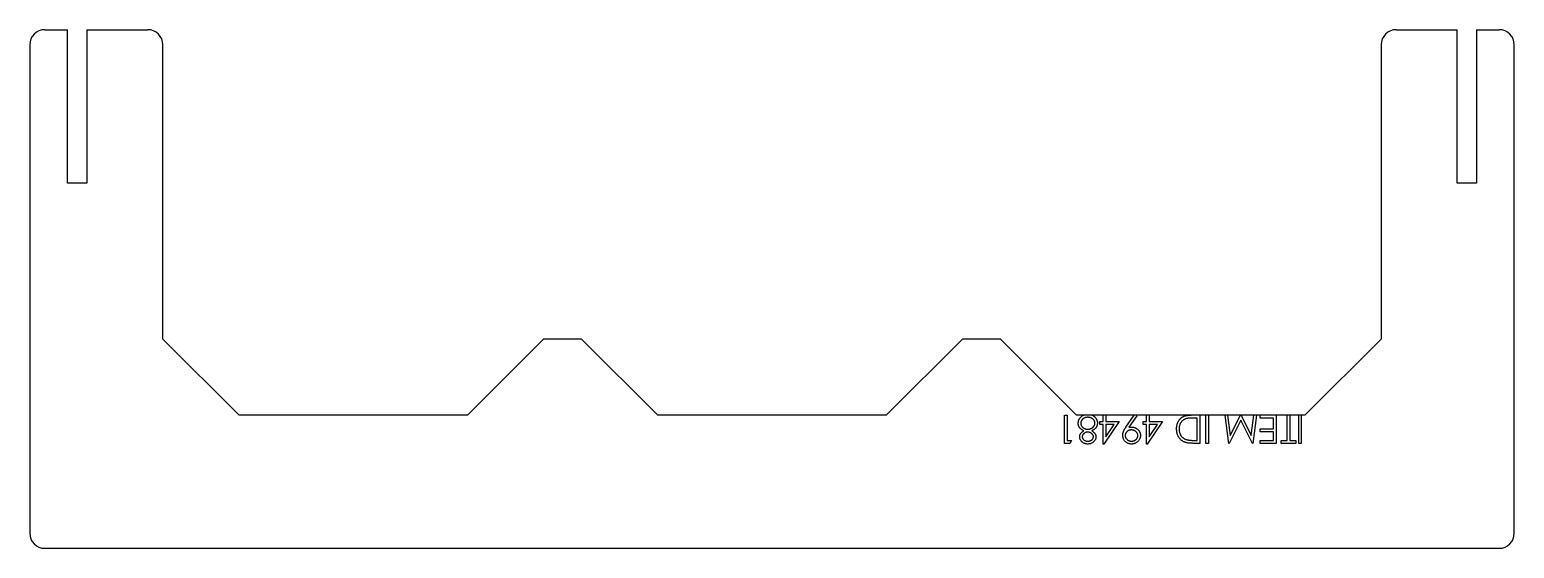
# Paper-space layout '_Front' of a CAD drawing. Header units: millimetres. Extents: x -195 to 195, y -111 to 25.
import ezdxf

# ---------------------------------------------------------------- set-up
doc = ezdxf.new("R2010")
doc.units = ezdxf.units.MM

psp = doc.layouts.new('_Front')

# ---------------------------------------------------------------- linework, layer by layer
at = {"color": 7, "linetype": 'Continuous', "lineweight": 25}
for p, q in [((-191, 25.3), (-185.05, 25.3)), ((-185.05, -15), (-185.05, 25.3)), ((-179.95, 25.3), (-179.95, -15)), ((-179.95, 25.3), (-164, 25.3)), ((164, 25.3), (179.95, 25.3)), ((179.95, -15), (179.95, 25.3)), ((185.05, 25.3), (185.05, -15)), ((185.05, 25.3), (191, 25.3)), ((-195, 21.3), (-195, -107)), ((-160, -56), (-160, 21.3)), ((160, 21.3), (160, -56)), ((195, -107), (195, 21.3)), ((-179.95, -15), (-185.05, -15)), ((185.05, -15), (179.95, -15)), ((-140, -76), (-160, -56)), ((-60, -56), (-80, -76)), ((-50, -56), (-60, -56)), ((-30, -76), (-50, -56)), ((50, -56), (30, -76)), ((60, -56), (50, -56)), ((80, -76), (60, -56)), ((160, -56), (140, -76)), ((-80, -76), (-140, -76)), ((30, -76), (-30, -76)), ((76.84, -76), (77.5, -76)), ((76.84, -83.41), (76.84, -76)), ((77.5, -76), (77.5, -82.65)), ((140, -76), (80, -76)), ((86.15, -77.71), (87, -77.71)), ((86.15, -78.47), (86.15, -77.71)), ((87, -77.71), (87, -76)), ((91.18, -77.71), (87.14, -83.6)), ((87.67, -76), (87.67, -77.71)), ((87.67, -77.71), (91.18, -77.71)), ((92.98, -79.15), (95.14, -76)), ((95.8, -76.18), (93.74, -79.19)), ((95.8, -76.18), (95.54, -76)), ((97.54, -77.71), (98.4, -77.71)), ((97.54, -78.47), (97.54, -77.71)), ((98.4, -77.71), (98.4, -76)), ((102.58, -77.71), (98.53, -83.6)), ((99.06, -76), (99.06, -77.71)), ((99.06, -77.71), (102.58, -77.71)), ((111.7, -76.76), (110.85, -76.76)), ((111.7, -82.65), (111.7, -76.76)), ((112.36, -76), (112.36, -83.41)), ((113.98, -83.41), (113.98, -76)), ((114.64, -76), (114.64, -83.41)), ((119.99, -83.41), (119.01, -76)), ((119.68, -76), (120.39, -81.33)), ((123.14, -77.33), (120.09, -83.41)), ((120.39, -81.33), (123.06, -76)), ((126.2, -83.41), (123.14, -77.33)), ((123.21, -76), (125.9, -81.34)), ((125.9, -81.34), (126.6, -76)), ((127.27, -76), (126.29, -83.41)), ((128.22, -76.76), (128.22, -76)), ((131.74, -76.76), (128.22, -76.76)), ((131.74, -79.61), (131.74, -76.76)), ((132.4, -76), (132.4, -83.41)), ((135.35, -82.65), (135.35, -76)), ((136.01, -76), (136.01, -82.65)), ((138.39, -83.41), (138.39, -76)), ((139.05, -76), (139.05, -83.41)), ((87, -78.47), (86.15, -78.47)), ((87, -83.6), (87, -78.47)), ((87.67, -78.47), (87.67, -81.69)), ((87.67, -81.69), (89.88, -78.47)), ((89.88, -78.47), (87.67, -78.47)), ((98.4, -78.47), (97.54, -78.47)), ((98.4, -83.6), (98.4, -78.47)), ((99.06, -78.47), (99.06, -81.69)), ((99.06, -81.69), (101.27, -78.47)), ((101.27, -78.47), (99.06, -78.47)), ((128.22, -79.61), (131.74, -79.61)), ((128.22, -80.37), (128.22, -79.61)), ((131.74, -80.37), (128.22, -80.37)), ((131.74, -82.65), (131.74, -80.37)), ((78.21, -83.41), (76.84, -83.41)), ((77.5, -82.65), (78.64, -82.65)), ((78.64, -82.65), (78.21, -83.41)), ((87.14, -83.6), (87, -83.6)), ((98.53, -83.6), (98.4, -83.6)), ((112.36, -83.41), (110.87, -83.41)), ((111.18, -82.65), (111.7, -82.65)), ((114.64, -83.41), (113.98, -83.41)), ((120.09, -83.41), (119.99, -83.41)), ((126.29, -83.41), (126.2, -83.41)), ((128.22, -82.65), (131.74, -82.65)), ((128.22, -83.41), (128.22, -82.65)), ((132.4, -83.41), (128.22, -83.41)), ((133.73, -82.65), (135.35, -82.65)), ((133.73, -83.41), (133.73, -82.65)), ((137.63, -83.41), (133.73, -83.41)), ((136.01, -82.65), (137.63, -82.65)), ((137.63, -82.65), (137.63, -83.41)), ((139.05, -83.41), (138.39, -83.41)), ((-191, -111), (191, -111))]:
    psp.add_line(p, q, dxfattribs=at)
for centre, start, end in [((-191, 21.3), 90, 180), ((-164, 21.3), 0, 90), ((164, 21.3), 90, 180), ((191, 21.3), 0, 90), ((-191, -107), 180, 270), ((191, -107), 270, 0)]:
    psp.add_arc(centre, 4, start, end, dxfattribs=at)
for points, knots in [([(80.45, -78.16), (80.45, -78.09), (80.45, -77.95), (80.48, -77.74), (80.52, -77.53), (80.59, -77.34), (80.66, -77.15), (80.76, -76.97), (80.87, -76.79), (80.96, -76.68), (81.01, -76.62)], [0, 0, 0, 0, 0.1281644, 0.2536854, 0.3773436, 0.5005244, 0.6229001, 0.7458271, 0.8713891, 1, 1, 1, 1]), ([(81.01, -76.62), (81.07, -76.56), (81.19, -76.43), (81.39, -76.26), (81.61, -76.12), (81.77, -76.04), (81.87, -76), (81.88, -76)], [0, 0, 0, 0, 0.1192835, 0.2370929, 0.354796, 0.4745763, 0.4907951, 0.4907951, 0.4907951, 0.4907951]), ([(82.97, -76.57), (82.9, -76.57), (82.76, -76.57), (82.57, -76.6), (82.38, -76.63), (82.21, -76.68), (82.04, -76.75), (81.89, -76.83), (81.74, -76.93), (81.61, -77.04), (81.5, -77.16), (81.39, -77.28), (81.31, -77.42), (81.24, -77.55), (81.18, -77.69), (81.14, -77.84), (81.12, -77.99), (81.11, -78.09), (81.11, -78.14)], [0, 0, 0, 0, 0.076539, 0.149123, 0.218771, 0.28534, 0.350781, 0.414576, 0.477614, 0.540787, 0.602606, 0.662422, 0.720006, 0.775964, 0.831158, 0.886696, 0.942567, 1, 1, 1, 1]), ([(84.82, -78.07), (84.81, -78.01), (84.81, -77.88), (84.76, -77.68), (84.69, -77.49), (84.59, -77.31), (84.46, -77.14), (84.31, -76.99), (84.13, -76.87), (83.93, -76.76), (83.72, -76.67), (83.48, -76.61), (83.23, -76.58), (83.06, -76.57), (82.97, -76.57)], [0, 0, 0, 0, 0.074925, 0.149194, 0.224577, 0.30273, 0.382355, 0.461215, 0.542631, 0.626961, 0.714354, 0.804832, 0.900091, 1, 1, 1, 1]), ([(84.09, -76), (84.16, -76.03), (84.29, -76.09), (84.49, -76.21), (84.68, -76.35), (84.85, -76.52), (85, -76.7), (85.13, -76.89), (85.23, -77.08), (85.33, -77.27), (85.4, -77.47), (85.45, -77.68), (85.48, -77.89), (85.48, -78.03), (85.48, -78.1)], [0.2993541, 0.2993541, 0.2993541, 0.2993541, 0.355408, 0.4182942, 0.4803897, 0.5430718, 0.6049212, 0.6643937, 0.7219362, 0.7780131, 0.8338351, 0.8888647, 0.9440907, 1, 1, 1, 1]), ([(106.28, -79.61), (106.28, -79.52), (106.29, -79.34), (106.31, -79.07), (106.34, -78.81), (106.4, -78.57), (106.46, -78.32), (106.54, -78.09), (106.64, -77.87), (106.75, -77.65), (106.87, -77.45), (107, -77.26), (107.14, -77.08), (107.29, -76.92), (107.44, -76.77), (107.61, -76.63), (107.78, -76.51), (107.97, -76.4), (108.17, -76.3), (108.38, -76.22), (108.62, -76.15), (108.87, -76.1), (109.14, -76.05), (109.43, -76.02), (109.74, -76), (109.96, -76), (110.07, -76)], [0, 0, 0, 0, 0.0460789, 0.0908034, 0.1342902, 0.1770177, 0.2188144, 0.2601526, 0.3009868, 0.3415193, 0.3814873, 0.4201625, 0.4577666, 0.4947807, 0.5310556, 0.5669863, 0.6025597, 0.6380458, 0.6747953, 0.713408, 0.7544511, 0.797823, 0.8439954, 0.8930756, 0.9449654, 1, 1, 1, 1]), ([(108.73, -76.95), (108.66, -76.97), (108.53, -77.02), (108.33, -77.11), (108.16, -77.21), (107.99, -77.32), (107.83, -77.45), (107.68, -77.59), (107.54, -77.74), (107.42, -77.91), (107.31, -78.09), (107.21, -78.28), (107.13, -78.48), (107.06, -78.69), (107.01, -78.9), (106.97, -79.13), (106.95, -79.37), (106.95, -79.53), (106.95, -79.61)], [0, 0, 0, 0, 0.062401, 0.123312, 0.183086, 0.241732, 0.30085, 0.359939, 0.419128, 0.479764, 0.540705, 0.602145, 0.664524, 0.727853, 0.79251, 0.859273, 0.92848, 1, 1, 1, 1]), ([(110.85, -76.76), (110.72, -76.76), (110.49, -76.76), (110.15, -76.77), (109.84, -76.78), (109.56, -76.8), (109.31, -76.83), (109.09, -76.86), (108.9, -76.9), (108.78, -76.93), (108.73, -76.95)], [0, 0, 0, 0, 0.171901, 0.330628, 0.475549, 0.606746, 0.725024, 0.829742, 0.921323, 1, 1, 1, 1]), ([(81.88, -80.13), (81.82, -80.1), (81.7, -80.03), (81.53, -79.93), (81.38, -79.83), (81.24, -79.73), (81.11, -79.61), (80.99, -79.5), (80.88, -79.39), (80.79, -79.27), (80.71, -79.14), (80.64, -79.01), (80.58, -78.88), (80.53, -78.74), (80.49, -78.6), (80.47, -78.46), (80.45, -78.31), (80.45, -78.21), (80.45, -78.16)], [0, 0, 0, 0, 0.079014, 0.154585, 0.226862, 0.295893, 0.361596, 0.424657, 0.485332, 0.544011, 0.600974, 0.657857, 0.713988, 0.769479, 0.826138, 0.882891, 0.940704, 1, 1, 1, 1]), ([(80.83, -81.68), (80.83, -81.6), (80.84, -81.44), (80.89, -81.21), (80.97, -80.99), (81.09, -80.79), (81.24, -80.6), (81.42, -80.43), (81.64, -80.27), (81.8, -80.17), (81.88, -80.13)], [0, 0, 0, 0, 0.121933, 0.239469, 0.354795, 0.471503, 0.5923, 0.719236, 0.854858, 1, 1, 1, 1]), ([(82.93, -83.6), (82.84, -83.6), (82.65, -83.59), (82.38, -83.54), (82.12, -83.45), (81.87, -83.34), (81.64, -83.2), (81.43, -83.03), (81.25, -82.84), (81.1, -82.63), (80.98, -82.4), (80.89, -82.16), (80.84, -81.92), (80.83, -81.76), (80.83, -81.68)], [0, 0, 0, 0, 0.089386, 0.176259, 0.263004, 0.349801, 0.435431, 0.519202, 0.601265, 0.684145, 0.765868, 0.844918, 0.9223, 1, 1, 1, 1]), ([(81.11, -78.14), (81.12, -78.19), (81.12, -78.29), (81.14, -78.44), (81.18, -78.59), (81.25, -78.72), (81.32, -78.86), (81.41, -78.99), (81.52, -79.11), (81.64, -79.23), (81.78, -79.34), (81.92, -79.44), (82.07, -79.52), (82.23, -79.59), (82.39, -79.64), (82.57, -79.68), (82.74, -79.7), (82.86, -79.7), (82.93, -79.7)], [0, 0, 0, 0, 0.057334, 0.113052, 0.169164, 0.225971, 0.283742, 0.343364, 0.406235, 0.471713, 0.538317, 0.603371, 0.667636, 0.732253, 0.797026, 0.863062, 0.930364, 1, 1, 1, 1]), ([(82.94, -80.46), (82.88, -80.47), (82.75, -80.47), (82.57, -80.5), (82.39, -80.56), (82.22, -80.63), (82.06, -80.73), (81.91, -80.83), (81.79, -80.96), (81.68, -81.1), (81.6, -81.25), (81.54, -81.4), (81.5, -81.55), (81.5, -81.65), (81.49, -81.7)], [0, 0, 0, 0, 0.089713, 0.178541, 0.266908, 0.356931, 0.445731, 0.530796, 0.614591, 0.698244, 0.779084, 0.855316, 0.928538, 1, 1, 1, 1]), ([(81.49, -81.7), (81.49, -81.74), (81.5, -81.81), (81.52, -81.91), (81.54, -82.01), (81.59, -82.11), (81.64, -82.21), (81.71, -82.3), (81.78, -82.39), (81.87, -82.48), (81.97, -82.57), (82.08, -82.64), (82.2, -82.7), (82.34, -82.75), (82.48, -82.79), (82.63, -82.82), (82.8, -82.83), (82.91, -82.84), (82.97, -82.84)], [0, 0, 0, 0, 0.050877, 0.100984, 0.151695, 0.202988, 0.255805, 0.311371, 0.368807, 0.430023, 0.492497, 0.556592, 0.622183, 0.690346, 0.761503, 0.836437, 0.915529, 1, 1, 1, 1]), ([(82.93, -79.7), (82.99, -79.7), (83.12, -79.7), (83.31, -79.68), (83.49, -79.64), (83.66, -79.59), (83.83, -79.52), (83.99, -79.43), (84.14, -79.33), (84.27, -79.22), (84.4, -79.09), (84.51, -78.96), (84.61, -78.83), (84.68, -78.69), (84.74, -78.54), (84.79, -78.39), (84.81, -78.23), (84.82, -78.13), (84.82, -78.07)], [0, 0, 0, 0, 0.071271, 0.139816, 0.206503, 0.271543, 0.336092, 0.399815, 0.464273, 0.529341, 0.593716, 0.655632, 0.7149, 0.772168, 0.828849, 0.885119, 0.942078, 1, 1, 1, 1]), ([(85.1, -81.7), (85.1, -81.78), (85.09, -81.93), (85.04, -82.17), (84.94, -82.4), (84.82, -82.63), (84.66, -82.84), (84.48, -83.04), (84.26, -83.2), (84.03, -83.34), (83.77, -83.46), (83.5, -83.54), (83.22, -83.59), (83.03, -83.6), (82.93, -83.6)], [0, 0, 0, 0, 0.07406, 0.148874, 0.226674, 0.30815, 0.3912, 0.473975, 0.558341, 0.645404, 0.733357, 0.821087, 0.909285, 1, 1, 1, 1]), ([(84.44, -81.69), (84.44, -81.65), (84.43, -81.57), (84.41, -81.46), (84.38, -81.35), (84.33, -81.24), (84.26, -81.14), (84.19, -81.03), (84.09, -80.94), (83.99, -80.84), (83.88, -80.75), (83.76, -80.67), (83.63, -80.61), (83.5, -80.56), (83.37, -80.52), (83.23, -80.49), (83.09, -80.47), (82.99, -80.47), (82.94, -80.46)], [0, 0, 0, 0, 0.054576, 0.10785, 0.16217, 0.217474, 0.274475, 0.334804, 0.398034, 0.465249, 0.53341, 0.600034, 0.665926, 0.731025, 0.796839, 0.863262, 0.930816, 1, 1, 1, 1]), ([(82.97, -82.84), (83.02, -82.84), (83.12, -82.83), (83.27, -82.82), (83.41, -82.79), (83.55, -82.76), (83.68, -82.71), (83.8, -82.65), (83.91, -82.58), (84.02, -82.5), (84.12, -82.41), (84.2, -82.32), (84.27, -82.23), (84.34, -82.13), (84.38, -82.02), (84.41, -81.91), (84.44, -81.8), (84.44, -81.73), (84.44, -81.69)], [0, 0, 0, 0, 0.075221, 0.147165, 0.216383, 0.283941, 0.350301, 0.414972, 0.479181, 0.544184, 0.607558, 0.667324, 0.725168, 0.781029, 0.834891, 0.889471, 0.944089, 1, 1, 1, 1]), ([(85.48, -78.1), (85.48, -78.15), (85.48, -78.25), (85.46, -78.4), (85.43, -78.55), (85.4, -78.7), (85.35, -78.84), (85.29, -78.97), (85.22, -79.1), (85.14, -79.23), (85.05, -79.36), (84.94, -79.48), (84.82, -79.6), (84.68, -79.71), (84.54, -79.82), (84.38, -79.93), (84.21, -80.03), (84.08, -80.09), (84.02, -80.13)], [0, 0, 0, 0, 0.058848, 0.116305, 0.17266, 0.228761, 0.284556, 0.34074, 0.397109, 0.454281, 0.512752, 0.573448, 0.636416, 0.702389, 0.771503, 0.844198, 0.920077, 1, 1, 1, 1]), ([(84.02, -80.13), (84.11, -80.17), (84.27, -80.26), (84.49, -80.43), (84.68, -80.61), (84.83, -80.81), (84.95, -81.02), (85.04, -81.24), (85.09, -81.47), (85.1, -81.62), (85.1, -81.7)], [0, 0, 0, 0, 0.145876, 0.282016, 0.410969, 0.534711, 0.654396, 0.770108, 0.884543, 1, 1, 1, 1]), ([(92.13, -81.32), (92.13, -81.24), (92.14, -81.09), (92.17, -80.85), (92.23, -80.6), (92.3, -80.4), (92.37, -80.23), (92.43, -80.09), (92.5, -79.95), (92.58, -79.8), (92.67, -79.64), (92.76, -79.48), (92.87, -79.32), (92.95, -79.2), (92.98, -79.15)], [0, 0, 0, 0, 0.098312, 0.199401, 0.304824, 0.415375, 0.47402, 0.536758, 0.603042, 0.674116, 0.749437, 0.828267, 0.912061, 1, 1, 1, 1]), ([(94.43, -83.6), (94.32, -83.59), (94.12, -83.59), (93.82, -83.53), (93.54, -83.44), (93.26, -83.31), (93.01, -83.14), (92.79, -82.95), (92.59, -82.72), (92.43, -82.47), (92.3, -82.2), (92.2, -81.91), (92.14, -81.62), (92.13, -81.42), (92.13, -81.32)], [0, 0, 0, 0, 0.085526, 0.168991, 0.252317, 0.336049, 0.419425, 0.501275, 0.583707, 0.667654, 0.751937, 0.83461, 0.916532, 1, 1, 1, 1]), ([(94.39, -79.89), (94.33, -79.9), (94.22, -79.9), (94.05, -79.92), (93.89, -79.95), (93.74, -80), (93.6, -80.06), (93.47, -80.13), (93.35, -80.22), (93.23, -80.32), (93.13, -80.43), (93.04, -80.55), (92.96, -80.67), (92.9, -80.8), (92.85, -80.93), (92.82, -81.07), (92.8, -81.22), (92.8, -81.32), (92.8, -81.37)], [0, 0, 0, 0, 0.072733, 0.141586, 0.20842, 0.272536, 0.335721, 0.39806, 0.459749, 0.522481, 0.584266, 0.644845, 0.703814, 0.761444, 0.819981, 0.878484, 0.938248, 1, 1, 1, 1]), ([(92.8, -81.37), (92.8, -81.42), (92.8, -81.51), (92.82, -81.66), (92.86, -81.8), (92.91, -81.93), (92.98, -82.06), (93.07, -82.18), (93.17, -82.3), (93.28, -82.41), (93.4, -82.51), (93.54, -82.6), (93.67, -82.67), (93.82, -82.73), (93.97, -82.78), (94.13, -82.81), (94.29, -82.83), (94.4, -82.84), (94.46, -82.84)], [0, 0, 0, 0, 0.060738, 0.119691, 0.177691, 0.235912, 0.294491, 0.354132, 0.415502, 0.480063, 0.544975, 0.60911, 0.67253, 0.73555, 0.799186, 0.864334, 0.930863, 1, 1, 1, 1]), ([(93.74, -79.19), (93.87, -79.17), (94.13, -79.14), (94.39, -79.14), (94.52, -79.13)], [0, 0, 0, 0, 0.507993, 1, 1, 1, 1]), ([(96.12, -81.37), (96.12, -81.32), (96.12, -81.22), (96.09, -81.07), (96.05, -80.93), (96, -80.8), (95.92, -80.67), (95.84, -80.55), (95.73, -80.43), (95.61, -80.32), (95.49, -80.22), (95.35, -80.14), (95.21, -80.06), (95.06, -80), (94.9, -79.95), (94.74, -79.92), (94.57, -79.9), (94.45, -79.9), (94.39, -79.89)], [0, 0, 0, 0, 0.059555, 0.117452, 0.174484, 0.231792, 0.289281, 0.348775, 0.410548, 0.474727, 0.539758, 0.604124, 0.668392, 0.732043, 0.796688, 0.862871, 0.930444, 1, 1, 1, 1]), ([(96.78, -81.33), (96.78, -81.43), (96.77, -81.64), (96.72, -81.93), (96.62, -82.21), (96.49, -82.48), (96.32, -82.72), (96.12, -82.94), (95.88, -83.13), (95.62, -83.3), (95.34, -83.43), (95.05, -83.53), (94.74, -83.59), (94.53, -83.59), (94.43, -83.6)], [0, 0, 0, 0, 0.0852509, 0.1673303, 0.2481808, 0.3292002, 0.4099461, 0.4906242, 0.5730351, 0.6583084, 0.7442669, 0.8289815, 0.9139364, 1, 1, 1, 1]), ([(94.46, -82.84), (94.52, -82.84), (94.63, -82.83), (94.79, -82.81), (94.95, -82.78), (95.1, -82.73), (95.24, -82.67), (95.38, -82.6), (95.51, -82.51), (95.63, -82.41), (95.75, -82.3), (95.85, -82.18), (95.93, -82.06), (96, -81.93), (96.05, -81.8), (96.09, -81.66), (96.12, -81.51), (96.12, -81.42), (96.12, -81.37)], [0, 0, 0, 0, 0.068704, 0.134796, 0.199514, 0.263304, 0.326477, 0.389521, 0.453311, 0.518381, 0.583099, 0.645008, 0.704794, 0.763515, 0.821877, 0.880018, 0.939115, 1, 1, 1, 1]), ([(94.52, -79.13), (94.59, -79.14), (94.75, -79.14), (94.97, -79.17), (95.19, -79.22), (95.39, -79.29), (95.59, -79.38), (95.78, -79.49), (95.96, -79.62), (96.13, -79.77), (96.28, -79.93), (96.42, -80.1), (96.53, -80.28), (96.62, -80.47), (96.69, -80.67), (96.75, -80.88), (96.78, -81.1), (96.78, -81.25), (96.78, -81.33)], [0, 0, 0, 0, 0.066293, 0.130127, 0.192856, 0.254751, 0.315914, 0.377341, 0.440206, 0.504173, 0.56803, 0.630222, 0.690853, 0.751033, 0.811472, 0.872755, 0.935393, 1, 1, 1, 1]), ([(108.51, -83.14), (108.43, -83.11), (108.26, -83.04), (108.02, -82.92), (107.79, -82.78), (107.58, -82.63), (107.38, -82.45), (107.19, -82.27), (107.03, -82.06), (106.87, -81.83), (106.73, -81.59), (106.61, -81.34), (106.51, -81.08), (106.43, -80.81), (106.36, -80.53), (106.32, -80.23), (106.29, -79.92), (106.28, -79.72), (106.28, -79.61)], [0, 0, 0, 0, 0.061544, 0.121691, 0.181151, 0.240066, 0.298672, 0.357616, 0.417572, 0.478649, 0.540394, 0.60233, 0.665109, 0.728566, 0.793655, 0.860538, 0.929238, 1, 1, 1, 1]), ([(106.95, -79.61), (106.95, -79.7), (106.95, -79.87), (106.98, -80.12), (107.02, -80.36), (107.07, -80.59), (107.15, -80.81), (107.23, -81.02), (107.34, -81.22), (107.46, -81.42), (107.59, -81.6), (107.74, -81.76), (107.9, -81.91), (108.08, -82.05), (108.27, -82.17), (108.46, -82.28), (108.68, -82.37), (108.82, -82.42), (108.9, -82.44)], [0, 0, 0, 0, 0.070142, 0.137795, 0.2032, 0.267139, 0.329981, 0.391589, 0.453055, 0.514083, 0.574741, 0.634599, 0.693842, 0.753474, 0.81315, 0.874096, 0.936015, 1, 1, 1, 1]), ([(110.87, -83.41), (110.74, -83.41), (110.48, -83.41), (110.12, -83.39), (109.78, -83.37), (109.48, -83.34), (109.2, -83.31), (108.94, -83.26), (108.72, -83.21), (108.58, -83.16), (108.51, -83.14)], [0, 0, 0, 0, 0.16429, 0.317407, 0.458845, 0.588746, 0.707831, 0.81577, 0.91288, 1, 1, 1, 1]), ([(108.9, -82.44), (108.96, -82.46), (109.09, -82.49), (109.31, -82.53), (109.55, -82.57), (109.82, -82.6), (110.12, -82.62), (110.45, -82.64), (110.8, -82.65), (111.05, -82.65), (111.18, -82.65)], [0, 0, 0, 0, 0.084319, 0.179285, 0.286583, 0.405111, 0.535593, 0.67819, 0.832976, 1, 1, 1, 1])]:
    psp.add_open_spline(points, degree=3, knots=knots, dxfattribs=at)

doc.saveas('drawing.dxf')
